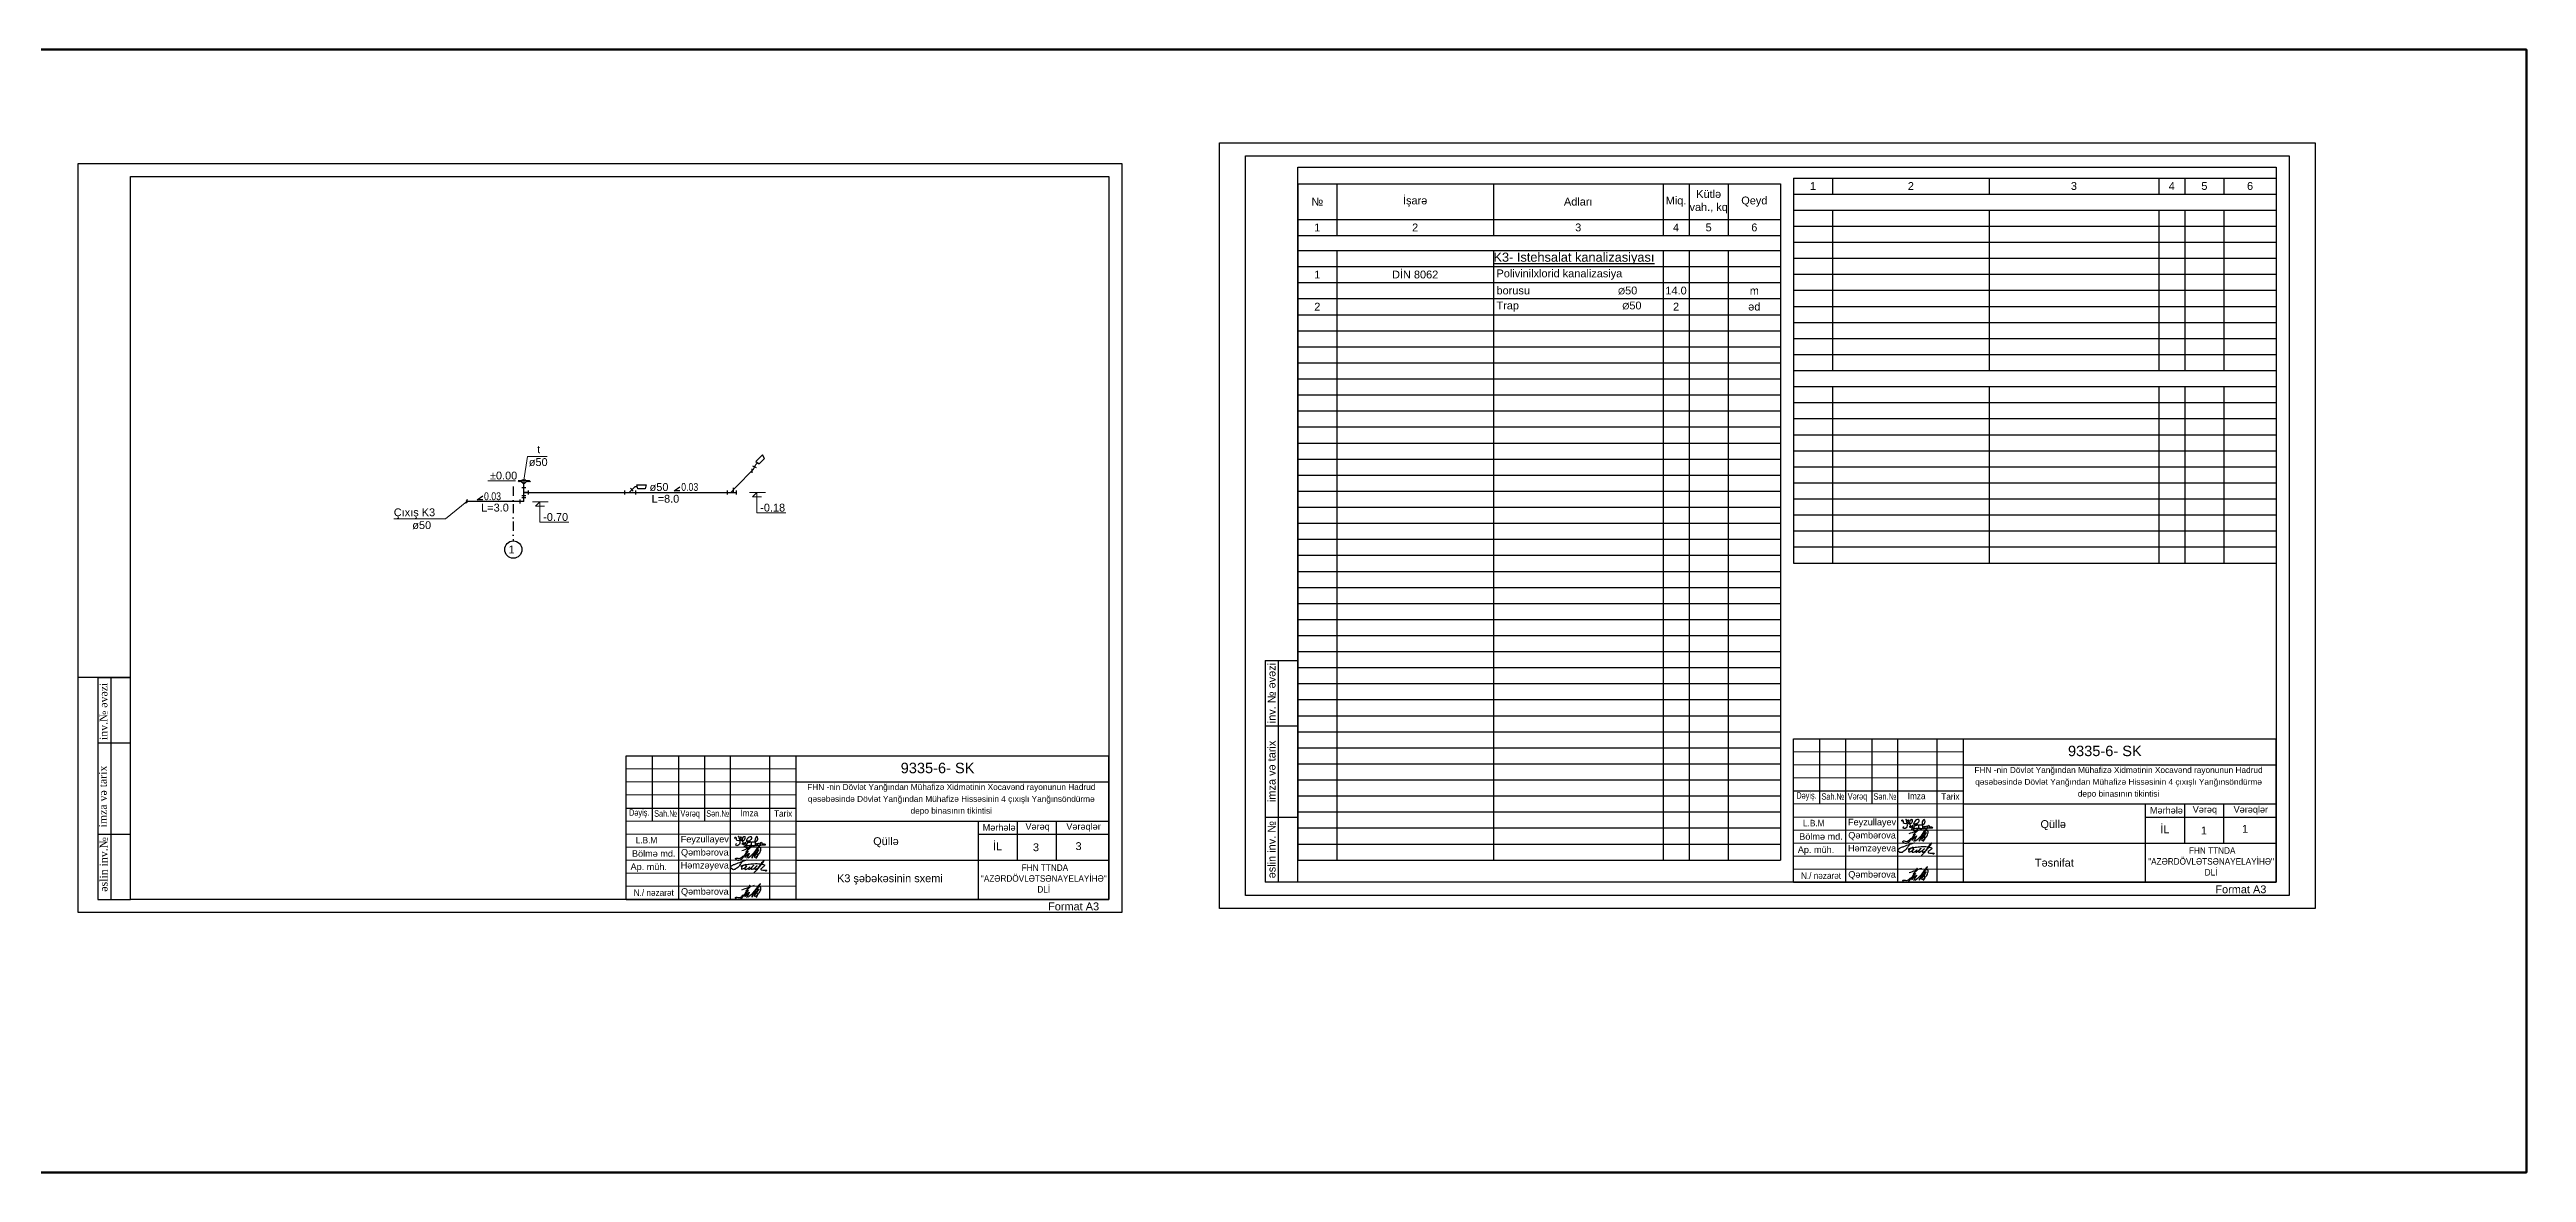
# Model space of a CAD drawing. Header units: millimetres. Extents: x 259548 to 443521, y 209995 to 253019.
# Drawn here: x 348583 to 443521, y 209995 to 253019 of the extents above; entities that cross this region are included whole.
import ezdxf

# ---------------------------------------------------------------- set-up
doc = ezdxf.new("R2010")
doc.units = ezdxf.units.MM
doc.linetypes.add('Dot & Dashed', pattern=[670.277762, 352.777767, -176.388884, 0, -141.111112])
doc.linetypes.add('JIS_02_1.0', pattern=[2, 1, -1])
for name, color, linetype, lineweight in [('-K1', 118, 'Continuous', 50), ('0_Ном._пера__21_Ном._пера__7', 7, 'Continuous', 60), ('Künc ştampının yazısı', 7, 'Continuous', 13), ('Xar. ölcülər.-1', 230, 'Continuous', 15), ('перегородка_Ном._пера__1_Ном._пера__7', 7, 'Continuous', 60)]:
    doc.layers.add(name, color=color, linetype=linetype, lineweight=lineweight)
doc.layers.add('Lines', color=7, linetype='Continuous')
doc.layers.add('Structural - Grid', color=7, linetype='Continuous')
doc.styles.add('ARIAL', font='arial.ttf')
doc.styles.add('Arial-300', font='arial.ttf', dxfattribs={"height": 300})
doc.styles.add('ARİAL', font='arial.ttf')
doc.styles.add('Times New  Roman', font='times.ttf')
doc.styles.add('Times New Roman', font='times.ttf', dxfattribs={"height": 300})

# ---------------------------------------------------------------- blocks, each defined once
blk = doc.blocks.new('G')
at = {"lineweight": 25}
for points, knots in [([(453782, -88621), (453759, -88657), (453710, -88733), (453629, -88828), (453554, -88884), (453501, -88915), (453450, -88929), (453392, -88900), (453358, -88861), (453340, -88823), (453360, -88786), (453417, -88742), (453496, -88713), (453632, -88661), (453782, -88611), (453918, -88559), (453976, -88543), (453985, -88539), (453987, -88546), (453989, -88550)], [0, 0, 0, 0, 126.765866, 271.327202, 371.782342, 407.07713, 453.592754, 525.407964, 583.797318, 612.817772, 641.28894, 699.178, 827.810314, 891.169307, 1136.860051, 1306.931263, 1315.189359, 1322.997647, 1332.496126, 1332.496126, 1332.496126, 1332.496126]), ([(453752, -88789), (453753, -88789), (453757, -88789), (453749, -88796), (453738, -88793), (453753, -88782), (453767, -88776), (453804, -88757), (453848, -88743), (453921, -88722), (453988, -88716), (454081, -88706), (454177, -88696), (454280, -88690), (454380, -88688), (454477, -88696), (454568, -88711), (454620, -88730), (454656, -88749), (454604, -88811), (454558, -88842), (454508, -88880), (454497, -88917), (454549, -88942), (454613, -88940), (454677, -88942), (454715, -88936), (454753, -88955), (454714, -88976), (454684, -88992)], [0, 0, 0, 0, 2.661393, 10.515219, 16.677875, 27.557499, 44.256862, 73.82684, 145.733926, 186.379751, 299.858969, 346.779744, 467.493844, 589.177048, 655.470932, 767.910306, 883.514986, 922.190999, 944.616657, 984.898713, 1100.4321, 1144.319903, 1169.44169, 1198.148738, 1290.228444, 1371.050117, 1386.419002, 1407.314738, 1472.951227, 1472.951227, 1472.951227, 1472.951227]), ([(453910, -88791), (453918, -88785), (453930, -88776), (453944, -88758), (453941, -88735), (453904, -88718), (453844, -88752), (453793, -88795), (453756, -88843), (453754, -88873), (453763, -88899), (453818, -88892), (453873, -88862), (453923, -88820), (453954, -88792), (453962, -88782), (453969, -88773), (453942, -88796), (453930, -88811), (453901, -88845), (453884, -88874), (453885, -88908), (453919, -88911), (453958, -88898), (454011, -88880), (454048, -88848), (454072, -88827), (454077, -88820), (454082, -88812), (454058, -88835), (454050, -88845), (454034, -88870), (454029, -88887), (454033, -88904), (454051, -88908), (454083, -88895), (454124, -88864), (454166, -88819), (454199, -88784), (454214, -88766), (454231, -88745), (454179, -88799), (454165, -88821), (454139, -88863), (454131, -88892), (454148, -88912), (454197, -88895), (454248, -88863), (454306, -88821), (454341, -88792), (454356, -88778), (454374, -88758), (454312, -88809), (454293, -88833), (454275, -88865), (454262, -88901), (454303, -88899), (454338, -88891), (454396, -88864), (454462, -88803), (454531, -88719), (454593, -88634), (454619, -88587), (454637, -88548), (454541, -88644), (454492, -88719), (454376, -88890), (454285, -88999), (454245, -89042), (454230, -89058)], [0, 0, 0, 0, 31.63024, 45.769148, 65.739505, 91.774623, 152.05451, 253.059302, 300.388165, 323.677794, 342.599059, 373.944553, 460.954848, 541.968987, 568.384515, 580.826923, 583.99912, 596.61049, 635.1592, 682.877746, 716.105006, 738.159525, 768.450634, 797.806855, 866.128739, 930.109092, 947.055178, 956.300604, 959.208183, 969.758221, 1007.894756, 1033.38329, 1048.396677, 1062.368933, 1080.066454, 1095.477942, 1165.487963, 1231.215203, 1282.626126, 1302.125013, 1312.083284, 1342.432107, 1416.398912, 1452.054733, 1482.597387, 1498.06821, 1520.375489, 1617.654123, 1692.157522, 1731.999051, 1752.61134, 1756.850857, 1805.039796, 1856.64684, 1895.816364, 1919.112557, 1941.127649, 1987.675926, 2041.031065, 2124.874429, 2257.62152, 2370.757305, 2426.846774, 2436.887741, 2478.281872, 2640.772246, 2900.153042, 3011.768119, 3077.253283, 3077.253283, 3077.253283, 3077.253283])]:
    blk.add_open_spline(points, degree=3, knots=knots, dxfattribs=at)
blk = doc.blocks.new('F. G.')
for points, knots in [([(678117, 149875), (678101, 149881), (678068, 149894), (678110, 149968), (678168, 149890), (678111, 149758), (678415, 149738), (678425, 149962), (678305, 149885), (678405, 149720), (678572, 149778), (678603, 149871), (678622, 149968), (678384, 149933), (678466, 149735), (678536, 149566)], [0, 0, 0, 0, 42.2233885, 90.0516559, 154.5494511, 226.6151996, 476.6441614, 571.2847202, 627.0139316, 778.6722392, 938.4541986, 1025.5707938, 1091.5587054, 1160.2158399, 1544.16015, 1544.16015, 1544.16015, 1544.16015]), ([(678270, 149972), (678336, 149780), (678414, 149552), (678142, 149501), (678145, 149587), (678167, 149609), (678173, 149615)], [0, 0, 0, 0, 446.3349721, 532.702513, 603.2786739, 627.1969017, 627.1969017, 627.1969017, 627.1969017]), ([(678270, 149972), (678269, 149975), (678267, 149986), (678290, 149979), (678294, 149969), (678296, 149964)], [0, 0, 0, 0, 8.8210175, 27.3454057, 42.2430949, 42.2430949, 42.2430949, 42.2430949]), ([(678664, 149761), (678746, 149756), (678876, 149747), (678975, 149989), (678703, 149943), (678605, 149631), (678938, 149818), (678911, 149456), (678769, 149412), (678615, 149384), (678680, 149525), (678701, 149705), (678882, 149703), (679021, 149702)], [0, 0, 0, 0, 227.1883847, 358.0714729, 539.6655866, 751.927894, 924.503113, 1199.4038575, 1282.3989098, 1403.2709562, 1513.8247779, 1614.5978019, 1944.9045857, 1944.9045857, 1944.9045857, 1944.9045857]), ([(679021, 149702), (679048, 149704), (679140, 149711), (679266, 149820), (679179, 149989), (679034, 149833), (679110, 149701), (679096, 149506), (679219, 149719), (679163, 149474), (679324, 149754), (679319, 149457), (679400, 149778), (679430, 149558), (679529, 149636), (679613, 149557), (679572, 149540), (679556, 149533)], [0, 0, 0, 0, 82.9344085, 278.4582124, 386.3367195, 441.1300985, 797.922894, 815.295031, 939.3580287, 1010.4258993, 1153.3183232, 1248.7775417, 1391.6190551, 1482.7723053, 1582.3607377, 1652.0106653, 1693.9238685, 1693.9238685, 1693.9238685, 1693.9238685]), ([(679563, 149533), (679492, 149537), (679369, 149543), (679180, 149491), (679004, 149517), (678808, 149521), (678658, 149508), (678563, 149493), (678539, 149489)], [0, 0, 0, 0, 211.5335386, 367.0156264, 577.7950625, 738.7821028, 953.6569812, 1027.7377474, 1027.7377474, 1027.7377474, 1027.7377474]), ([(678557, 149636), (678555, 149623), (678549, 149595), (678590, 149573), (678644, 149600), (678594, 149740), (678613, 149627), (678634, 149589), (678649, 149601), (678648, 149609), (678647, 149612)], [0, 0, 0, 0, 37.9100961, 78.7381542, 107.3492597, 199.2549063, 281.2501217, 295.3444146, 310.5648947, 319.3109359, 319.3109359, 319.3109359, 319.3109359])]:
    blk.add_open_spline(points, degree=3, knots=knots)
for points in [[(678557, 149636), (678518, 149625), (678479, 149613), (678440, 149602)], [(678440, 149602), (678472, 149590), (678504, 149578), (678535, 149566)]]:
    blk.add_open_spline(points, degree=3)
blk = doc.blocks.new('QT')
for points, knots in [([(-585737, 108509), (-585715, 108533), (-585678, 108574), (-585613, 108617), (-585563, 108657), (-585582, 108732), (-585630, 108659), (-585675, 108585), (-585747, 108445), (-585823, 108321), (-585900, 108220), (-585995, 108161), (-586085, 108179), (-586136, 108215), (-586136, 108292), (-585964, 108206), (-585868, 108348), (-585735, 108386), (-585571, 108666), (-585926, 108093), (-585520, 108593), (-585655, 108359), (-585723, 108241)], [0, 0, 0, 0, 95.105414, 165.226399, 237.940081, 275.386653, 317.829734, 413.155248, 594.756942, 755.78629, 857.135005, 977.628911, 1063.634804, 1123.390002, 1143.497316, 1270.295177, 1449.220916, 1585.489424, 1732.301661, 2011.136996, 2249.585855, 2488.440566, 2488.440566, 2488.440566, 2488.440566]), ([(-585659, 108268), (-585580, 108329), (-585415, 108456), (-585042, 108959), (-585416, 108550), (-585541, 108187), (-585407, 108452), (-585153, 108667), (-585344, 108455), (-585445, 108276), (-585314, 108319), (-585252, 108416), (-585166, 108511), (-585157, 108669), (-585278, 108662), (-585330, 108554), (-585324, 108430), (-585290, 108306), (-585347, 108261), (-585364, 108247)], [0, 0, 0, 0, 338.07146, 701.928548, 1160.253845, 1316.39979, 1493.912841, 1738.545853, 1967.361308, 2076.382892, 2141.637406, 2265.742403, 2439.595438, 2546.512588, 2605.883314, 2735.471139, 2851.575865, 2995.445732, 3058.832965, 3058.832965, 3058.832965, 3058.832965])]:
    blk.add_open_spline(points, degree=3, knots=knots)
blk.add_open_spline([(-585890, 108550), (-585731, 108608), (-585573, 108667), (-585414, 108725)], degree=3)
blk = doc.blocks.new('9183-5')
at = {"lineweight": 25}
for p, q in [((-726777, 21337), (-726777, 26837)), ((-726777, 26837), (-708277, 26837)), ((-725777, 26838), (-725777, 24337)), ((-724777, 26839), (-724777, 21339)), ((-723777, 26839), (-723777, 24337)), ((-722777, 21338), (-722777, 26838)), ((-721277, 26838), (-721277, 21338)), ((-720277, 26838), (-720277, 21338)), ((-726777, 24837), (-720277, 24837)), ((-713277, 21337), (-713277, 24337)), ((-726777, 21337), (-708277, 21337))]:
    blk.add_line(p, q, dxfattribs=at)
at = {"color": 0, "lineweight": 25}
for p, q in [((-708277, 21337), (-708277, 26837)), ((-720277, 25837), (-708277, 25837)), ((-720277, 24337), (-708277, 24337)), ((-713277, 23837), (-708277, 23837)), ((-711777, 22837), (-711777, 24337)), ((-710277, 22837), (-710277, 24337)), ((-720277, 22837), (-708277, 22837))]:
    blk.add_line(p, q, dxfattribs=at)
at = {"lineweight": 15}
for p, q in [((-726777, 26337), (-720277, 26337)), ((-726777, 25837), (-720277, 25837)), ((-726777, 25337), (-720277, 25337)), ((-726777, 24337), (-720277, 24337)), ((-726777, 23837), (-720277, 23837)), ((-726777, 23337), (-720277, 23337)), ((-726777, 22837), (-720277, 22837)), ((-726777, 22337), (-720277, 22337)), ((-726777, 21837), (-720277, 21837))]:
    blk.add_line(p, q, dxfattribs=at)
at = {"color": 2, "xscale": 0.78, "yscale": 0.78, "zscale": 0.78}
blk.add_blockref('F. G.', (-1251525, -93229), dxfattribs=at)
at = {"color": 2, "lineweight": 30}
blk.add_blockref('G', (-1176117, 111395), dxfattribs=at)
at = {"color": 3}
for p in [(-136448, -85345), (-136448, -86844)]:
    blk.add_blockref('QT', p, dxfattribs=at)
at = {"insert": (-716819, 23525), "char_height": 300, "width": 5135.22, "attachment_point": 5, "style": 'ARIAL'}
blk.add_mtext('{\\fArial|b0|i0|c238|p34;Qüllə}', dxfattribs=at)
at = {"layer": '0_Ном._пера__21_Ном._пера__7', "linetype": 'Continuous', "lineweight": 25, "insert": (-714316, 25152), "char_height": 227.25, "width": 11211.1, "attachment_point": 5, "line_spacing_factor": 1.19865, "style": 'ARİAL'}
blk.add_mtext('FHN -nin Dövlət Yanğından Mühafizə Xidmətinin Xocav{\\fArial|b0|i0|c238|p34;ənd} {\\fArial|b0|i0|c238|p34;rayonunun Hadrud qəsəbəsində }Dövlət Yanğından Mühafizə Hissəsinin 4 {\\fArial|b0|i0|c238|p34;çıxışlı} {\\fArial|b0|i0|c238|p34;Y}anğınsöndürmə depo{\\fArial|b0|i0|c238|p34; binasının tikintisi}', dxfattribs=at)
at = {"layer": 'Künc ştampının yazısı', "color": 7, "char_height": 250, "attachment_point": 5, "style": 'Times New  Roman'}
for s, width, insert in [('{\\fArial|b0|i0|c238|p34;\\W0.8;Dəyiş.}', 1800, (-726276, 24624)), ('{\\fArial|b0|i0|c238|p34;\\W0.8;Sah.\\fArial|b0|i0|c204|p34;№}', 1800, (-725266, 24624)), ('{\\fArial|b0|i0|c238|p34;\\W0.8;Vərəq}', 1800, (-724323, 24595)), ('{\\fArial|b0|i0|c238|p34;\\W0.8;Sən.\\fArial|b0|i0|c204|p34;№}', 1800, (-723269, 24624)), ('\\pxt0.44093;{\\fArial|b0|i0|c0|p34;\\W0.9;İmza}', 250, (-722057, 24643)), ('{\\fArial|b0|i0|c0|p34;\\W0.9;Tarix }', 1800, (-720761, 24624))]:
    blk.add_mtext_dynamic_manual_height_columns(s, width=width, gutter_width=1, heights=[0], dxfattribs=dict(at, insert=insert))
at = {"layer": 'Künc ştampının yazısı', "color": 7, "attachment_point": 5, "style": 'Times New  Roman'}
for s, insert, char_height in [('{\\fArial|b0|i0|c238|p34;\\W0.9;  \\H0.87845x; \\H0.83333x;\\W1;Feyzullayev\\fArial|b0|i0|c204|p34; \\H1.3661x;\\W0.9; \\fArial|b0|i0|c238|p34;       }', (-723935, 23606), 341.512), ('{\\fArial|b0|i0|c238|p34;\\W0.9;       \\fArial|b0|i0|c0|p34;\\H0.78914x;\\W1;B\\fArial|b0|i0|c238|p34;ölmə md.  \\W0.9;  \\H1.2672x; }', (-726108, 23091), 316.801), ('{\\fArial|b0|i0|c238|p34;\\W0.9;  \\H0.73204x; L.B.M\\H1.366x; \\fArial|b0|i0|c204|p34;  \\fArial|b0|i0|c238|p34;       }', (-726161, 23606), 341.512), ('{\\fArial|b0|i0|c238|p34;\\W0.9;  \\H0.87845x; \\H0.83333x;\\W1;Qəmbərova\\H1.3661x;\\W0.9;       }', (-723935, 23106), 341.51), ('{\\fArial|b0|i0|c238|p34;\\W0.9;    \\H0.78914x; \\W1;Ap. müh.}', (-726176, 22550), 316.8), ('{\\fArial|b0|i0|c238|p34;\\W0.9;  \\H0.87845x; \\H0.83333x;\\W1;Həmzəyeva\\H1.3661x;\\W0.9;       }', (-723935, 22606), 341.51), ('{\\fArial|b0|i0|c238|p34;\\W0.9;       \\H0.78914x;N./ nəzarət   \\H1.2672x; }', (-726108, 21591), 316.8), ('{\\fArial|b0|i0|c238|p34;\\W0.9;  \\H0.87845x; \\H0.83333x;\\W1;Qəmbərova\\H1.3661x;\\W0.9;       }', (-723935, 21606), 341.51)]:
    blk.add_mtext(s, dxfattribs=dict(at, insert=insert, char_height=char_height))
at = {"layer": 'Künc ştampının yazısı', "color": 7, "lineweight": 25, "attachment_point": 5}
for s, insert, char_height, style in [('{\\fArial|b0|i0|c238|p34;Mərhələ}', (-712482, 24092), 250, 'Times New  Roman'), ('{\\fArial|b0|i0|c238|p34;Vərəq}', (-711007, 24092), 250, 'Times New  Roman'), ('{\\fArial|b0|i0|c238|p34;İL}', (-712540, 23369), 300, 'Times New  Roman'), ('{\\fArial|b0|i0|c238|p34;3}', (-709436, 23374), 300, 'Times New Roman'), ('{\\fArial|b0|i0|c238|p34;\\W0.9;\\C256; FHN TTNDA\\P"AZ\\fArial|b0|i0|c0|p34;Ə\\fArial|b0|i0|c238|p34;RDÖVL\\fArial|b0|i0|c0|p34;Ə\\fArial|b0|i0|c238|p34;TS\\fArial|b0|i0|c0|p34;Ə\\fArial|b0|i0|c238|p34;NAYE\\fArial|b0|i0|c204|p34;L\\fArial|b0|i0|c238|p34;AYİH\\fArial|b0|i0|c0|p34;Ə\\fArial|b0|i0|c238|p34;" \\fArial|b0|i0|c204|p34;\\P\\fArial|b0|i0|c238|p34;DLİ}', (-710770, 22137), 250, 'Times New  Roman'), ('{\\fArial|b0|i0|c0|p34;Format A3}', (-709628, 21066), 300, 'Times New Roman')]:
    blk.add_mtext(s, dxfattribs=dict(at, insert=insert, char_height=char_height, style=style))
at = {"layer": 'Künc ştampının yazısı', "color": 7, "lineweight": 25, "insert": (-709246, 24092), "char_height": 250, "width": 3544.72, "attachment_point": 5, "style": 'Times New  Roman'}
blk.add_mtext('{\\fArial|b0|i0|c238|p34;Vərəqlər}', dxfattribs=at)
at = {"layer": 'перегородка_Ном._пера__1_Ном._пера__7', "color": 7, "linetype": 'Continuous', "insert": (-716255, 26570), "char_height": 400, "attachment_point": 1, "style": 'ARİAL'}
blk.add_mtext('9335-{\\fArial|b0|i0|c238|p34;6}- {\\fArial|b0|i0|c238|p34;SK}', dxfattribs=at)
blk = doc.blocks.new('*T82')
at = {"color": 0, "linetype": 'ByBlock', "lineweight": -2, "transparency": 16777216}
for p, q in [((0, 0), (18500, 0)), ((0, 0), (0, -25907)), ((1500, 0), (1500, -1975)), ((7500, 0), (7500, -1975)), ((14000, 0), (14000, -1975)), ((15000, 0), (15000, -1975)), ((16500, 0), (16500, -1975)), ((18500, 0), (18500, -25907)), ((0, -1360), (18500, -1360)), ((0, -1975), (18500, -1975)), ((0, -2551), (18500, -2551)), ((1500, -2551), (1500, -25907)), ((7500, -2551), (7500, -25907)), ((14000, -2551), (14000, -25907)), ((15000, -2551), (15000, -25907)), ((16500, -2551), (16500, -25907)), ((0, -3166), (18500, -3166)), ((0, -3781), (18500, -3781)), ((0, -4395), (18500, -4395)), ((0, -5010), (18500, -5010)), ((0, -5624), (18500, -5624)), ((0, -6239), (18500, -6239)), ((0, -6854), (18500, -6854)), ((0, -7468), (18500, -7468)), ((0, -8083), (18500, -8083)), ((0, -8698), (18500, -8698)), ((0, -9312), (18500, -9312)), ((0, -9927), (18500, -9927)), ((0, -10542), (18500, -10542)), ((0, -11156), (18500, -11156)), ((0, -11771), (18500, -11771)), ((0, -12385), (18500, -12385)), ((0, -13000), (18500, -13000)), ((0, -13615), (18500, -13615)), ((0, -14229), (18500, -14229)), ((0, -14844), (18500, -14844)), ((0, -15459), (18500, -15459)), ((0, -16073), (18500, -16073)), ((0, -16688), (18500, -16688)), ((0, -17303), (18500, -17303)), ((0, -17917), (18500, -17917)), ((0, -18532), (18500, -18532)), ((0, -19146), (18500, -19146)), ((0, -19761), (18500, -19761)), ((0, -20376), (18500, -20376)), ((0, -20990), (18500, -20990)), ((0, -21605), (18500, -21605)), ((0, -22220), (18500, -22220)), ((0, -22834), (18500, -22834)), ((0, -23449), (18500, -23449)), ((0, -24064), (18500, -24064)), ((0, -24678), (18500, -24678)), ((0, -25293), (18500, -25293)), ((0, -25907), (18500, -25907))]:
    blk.add_line(p, q, dxfattribs=at)
at = {"color": 0, "transparency": 16777216, "char_height": 300}
for s, insert, width, attachment_point, style in [('№', (750, -680), 1497, 5, 'ARIAL'), ('{\\fArial|b0|i0|c238|p34;İşarə}', (4500, -680), 5997.06, 5, 'ARIAL'), ('{\\fArial|b0|i0|c238|p34;Adları}', (10750, -680), 6496.94, 5, 'ARIAL'), ('{\\fArial|b0|i0|c238|p34;Miq.}', (14500, -680), 997, 5, 'ARIAL'), ('{\\fArial|b0|i0|c238|p34;Kütlə vah., kq}', (15750, -680), 1497, 5, 'ARIAL'), ('{\\fArial|b0|i0|c238|p34;Qeyd}', (17500, -680), 1997, 5, 'ARIAL'), ('1', (750, -1668), 1497, 5, 'ARIAL'), ('2', (4500, -1668), 5997.06, 5, 'ARIAL'), ('{\\fArial|b0|i0|c238|p34;3', (10750, -1668), 6496.94, 5, 'ARIAL'), ('{\\fArial|b0|i0|c238|p34;4', (14500, -1668), 997, 5, 'ARIAL'), ('{\\fArial|b0|i0|c238|p34;5', (15750, -1668), 1497, 5, 'ARIAL'), ('{\\fArial|b0|i0|c238|p34;6', (17500, -1668), 1997, 5, 'ARIAL'), ('{\\fArial|b0|i0|c238|p34;\\H1.1667x;\\LK3- İstehsalat kanalizasiyası}', (7502, -2859), 6496.94, 4, 'ARİAL'), ('1', (750, -3473), 1497, 5, 'ARİAL'), ('D{\\fArial|b0|i0|c238|p34;İN 8062}', (4500, -3473), 5997.06, 5, 'ARİAL'), ('{\\fArial|b0|i0|c238|p34; Polivinilxlorid kanalizasiya}', (7502, -3473), 6496.94, 4, 'ARİAL'), ('2', (750, -4703), 1497, 5, 'ARİAL'), ('{\\fArial|b0|i0|c238|p34; \\C256;Trap                                  \\H0.8333x;%%C\\H1.2x;50}', (7502, -4703), 6496.94, 4, 'ARİAL'), ('{\\fArial|b0|i0|c238|p34; borusu                             \\H0.83333x;%%C\\H1.2x;50}', (7502, -4088), 6496.94, 4, 'ARİAL'), ('{\\fArial|b0|i0|c238|p34;14.0}', (14500, -4088), 997, 5, 'ARİAL'), ('{\\fArial|b0|i0|c238|p34;2}', (14500, -4703), 997, 5, 'ARİAL'), ('ə{\\fArial|b0|i0|c238|p34;d}', (17500, -4703), 1997, 5, 'ARİAL'), ('m', (17500, -4088), 1997, 5, 'ARİAL')]:
    blk.add_mtext(s, dxfattribs=dict(at, insert=insert, width=width, attachment_point=attachment_point, style=style))
blk = doc.blocks.new('*T83')
at = {"color": 0, "linetype": 'ByBlock', "lineweight": -2, "transparency": 16777216}
for p, q in [((0, 0), (18500, 0)), ((0, 0), (0, -14751)), ((1500, 0), (1500, -615)), ((7500, 0), (7500, -615)), ((14000, 0), (14000, -615)), ((15000, 0), (15000, -615)), ((16500, 0), (16500, -615)), ((18500, 0), (18500, -14751)), ((0, -615), (18500, -615)), ((0, -1229), (18500, -1229)), ((0, -1844), (18500, -1844)), ((1500, -1229), (1500, -7376)), ((7500, -1229), (7500, -7376)), ((14000, -1229), (14000, -7376)), ((15000, -1229), (15000, -7376)), ((16500, -1229), (16500, -7376)), ((0, -2459), (18500, -2459)), ((0, -3073), (18500, -3073)), ((0, -3688), (18500, -3688)), ((0, -4302), (18500, -4302)), ((0, -4917), (18500, -4917)), ((0, -5532), (18500, -5532)), ((0, -6146), (18500, -6146)), ((0, -6761), (18500, -6761)), ((0, -7376), (18500, -7376)), ((0, -7990), (18500, -7990)), ((1500, -7990), (1500, -14751)), ((7500, -7990), (7500, -14751)), ((14000, -7990), (14000, -14751)), ((15000, -7990), (15000, -14751)), ((16500, -7990), (16500, -14751)), ((0, -8605), (18500, -8605)), ((0, -9220), (18500, -9220)), ((0, -9834), (18500, -9834)), ((0, -10449), (18500, -10449)), ((0, -11063), (18500, -11063)), ((0, -11678), (18500, -11678)), ((0, -12293), (18500, -12293)), ((0, -12907), (18500, -12907)), ((0, -13522), (18500, -13522)), ((0, -14137), (18500, -14137)), ((0, -14751), (18500, -14751))]:
    blk.add_line(p, q, dxfattribs=at)
at = {"color": 0, "transparency": 16777216, "char_height": 300, "attachment_point": 5, "style": 'ARIAL'}
for s, insert, width in [('1', (750, -307), 1497), ('2', (4500, -307), 5997), ('{\\fArial|b0|i0|c238|p34;3', (10750, -307), 6497), ('{\\fArial|b0|i0|c238|p34;4', (14500, -307), 997), ('{\\fArial|b0|i0|c238|p34;5', (15750, -307), 1497), ('{\\fArial|b0|i0|c238|p34;6', (17500, -307), 1997)]:
    blk.add_mtext(s, dxfattribs=dict(at, insert=insert, width=width))

msp = doc.modelspace()

# ---------------------------------------------------------------- linework, layer by layer
at = {"layer": '-K1', "color": 0, "lineweight": 9}
for p, q in [((366896.768, 237429.552), (366763.44, 236525.967)), ((367660.429, 237429.552), (366896.768, 237429.552)), ((363762.739, 235036.544), (364571.515, 235700.967)), ((363762.739, 235036.544), (361776.295, 235036.544))]:
    msp.add_line(p, q, dxfattribs=at)
at = {"lineweight": 15}
msp.add_line((365382.675, 236490.967), (366445.717, 236490.967), dxfattribs=at)
at = {"color": 0, "lineweight": 35, "ltscale": 100}
for p, q in [((366673.44, 236490.967), (366547.002, 236490.967)), ((366688.44, 236525.967), (366838.44, 236525.967)), ((366853.44, 236490.967), (366979.877, 236490.967)), ((370958.328, 236104.331), (370852.042, 236210.176))]:
    msp.add_line(p, q, dxfattribs=at)
at = {"color": 0, "lineweight": -3}
for p, q in [((366547.764, 236490.967), (366585.644, 236453.087)), ((366582.845, 236490.967), (366620.725, 236453.087)), ((366617.927, 236490.967), (366655.807, 236453.087)), ((366874.633, 236490.967), (366912.513, 236453.087)), ((366909.714, 236490.967), (366947.594, 236453.087)), ((366944.796, 236490.967), (366982.676, 236453.087)), ((366979.877, 236490.967), (367017.758, 236453.087))]:
    msp.add_line(p, q, dxfattribs=at)
at = {"color": 0, "lineweight": 30}
for p, q in [((366763.44, 236525.967), (366763.44, 236432.408)), ((366763.44, 235700.967), (366763.44, 236400.967)), ((374891.389, 236256.161), (375570.821, 236935.594)), ((375511.928, 236801.808), (375511.928, 236951.808)), ((366763.44, 235700.967), (364571.515, 235700.967)), ((366622.265, 235625.967), (366622.265, 235775.967)), ((366688.44, 236235.629), (366838.44, 236235.629)), ((366688.44, 235935.629), (366838.44, 235935.629)), ((366688.44, 235858.327), (366838.44, 235858.327)), ((366763.44, 236050.967), (374914.344, 236050.967)), ((366936.786, 236050.967), (366763.44, 236050.967)), ((366936.786, 235975.967), (366936.786, 236125.967)), ((370631.627, 235975.967), (370631.627, 236125.967)), ((371052.739, 235975.967), (371052.739, 236125.967)), ((374566.525, 235975.967), (374566.525, 236125.967)), ((374891.389, 236256.161), (374700.085, 236050.967)), ((374795.737, 236078.564), (374795.737, 236228.564)), ((374914.344, 235975.967), (374914.344, 236125.967))]:
    msp.add_line(p, q, dxfattribs=at)
at = {"lineweight": 30, "ltscale": 100}
for p, q in [((375679.101, 236998.048), (375541.183, 237057.029)), ((375570.821, 236935.594), (375649.462, 237119.484)), ((375649.462, 237119.484), (375720.173, 237190.195))]:
    msp.add_line(p, q, dxfattribs=at)
for p, q in [((364969.856, 235761.551), (365190.139, 235915.333)), ((365195.835, 235761.551), (364969.856, 235761.551)), ((372521.182, 236116.888), (372741.465, 236270.669)), ((372747.161, 236116.888), (372521.182, 236116.888)), ((351684.208, 228958.753), (349684.208, 228958.753)), ((350434.208, 228958.753), (350434.208, 220458.753)), ((350434.208, 228958.753), (351684.208, 228958.753)), ((350434.208, 228958.753), (351684.208, 228958.753)), ((350434.208, 228958.753), (351684.208, 228958.753)), ((350934.208, 228958.753), (350934.208, 220458.753)), ((395175.825, 229612.529), (395175.825, 221112.529)), ((395175.825, 229612.529), (396425.825, 229612.529)), ((395675.825, 229612.529), (395675.825, 221112.529)), ((395175.825, 227112.529), (396425.825, 227112.529)), ((350434.207, 226458.753), (351684.207, 226458.753)), ((395175.825, 223612.529), (396425.825, 223612.529)), ((350434.208, 222958.753), (351684.208, 222958.753)), ((350435.458, 220458.753), (351685.458, 220458.753)), ((396425.825, 221112.529), (395175.825, 221112.529))]:
    msp.add_line(p, q)
at = {"lineweight": 9}
for p, q in [((367093.358, 235692.197), (367701.295, 235692.197)), ((375412.132, 236050.967), (376020.069, 236050.967))]:
    msp.add_line(p, q, dxfattribs=at)
at = {"color": 0, "lineweight": 30, "ltscale": 100}
for p, q in [((370799.34, 236050.967), (371011.03, 236263.54)), ((371111.03, 236263.332), (371010.977, 236263.332))]:
    msp.add_line(p, q, dxfattribs=at)
at = {"color": 3, "lineweight": 50}
msp.add_lwpolyline([(259548.025, 253019.064), (443520.993, 253019.064), (443520.993, 209995.049), (259548.025, 209995.049)], close=True, dxfattribs=at)
for points in [[(394425.824, 248948.119), (434425.824, 248948.119), (434425.824, 220612.529), (394425.824, 220612.529)], [(349685.458, 248658.753), (389685.458, 248658.753), (389685.458, 219958.753), (349685.458, 219958.753)], [(351685.458, 248158.753), (389185.458, 248158.753), (389185.458, 220458.753), (351685.458, 220458.753)], [(396425.825, 248512.529), (433925.824, 248512.529), (433925.824, 221112.529), (396425.825, 221112.529)]]:
    msp.add_lwpolyline(points, close=True)
at = {"lineweight": 30, "ltscale": 100}
msp.add_lwpolyline([(375786.587, 237150.543), (375986.069, 237350.025), (375908.679, 237484.766), (375653.759, 237229.846)], close=True, dxfattribs=at)
at = {"lineweight": 9}
for points in [[(367551.883, 235521.143), (367205.735, 235521.143), (367376.788, 235692.197), (367376.788, 234907.697), (368483.346, 234907.697)], [(375870.657, 235879.914), (375524.509, 235879.914), (375695.562, 236050.967), (375695.562, 235266.468), (376802.121, 235266.468)]]:
    msp.add_lwpolyline(points, dxfattribs=at)
at = {"color": 0, "lineweight": 30, "ltscale": 100}
msp.add_lwpolyline([(371413.26, 236187.703), (371131.15, 236188.29), (371090.909, 236338.374), (371451.419, 236337.624)], close=True, dxfattribs=at)
at = {"color": 0}
msp.add_circle((366358.431, 233861.408), 330.363, dxfattribs=at)
at = {"color": 0, "lineweight": 35, "ltscale": 100}
msp.add_arc((366763.44, 236490.967), 90, 180, 0, dxfattribs=at)
at = {"color": 0, "lineweight": 30}
msp.add_open_spline([(364608.667, 235765.368), (364583.475, 235760.899), (364523.39, 235750.241), (364616.359, 235659.633), (364554.191, 235641.541), (364525.888, 235633.304)], degree=3, knots=[0, 0, 0, 0, 58.416838592, 139.325669645, 206.946449846, 206.946449846, 206.946449846, 206.946449846], dxfattribs=at)
at = {"layer": 'Defpoints'}
msp.add_lwpolyline([(393425.824, 249448.119), (435425.824, 249448.119), (435425.824, 220112.529), (393425.824, 220112.529)], close=True, dxfattribs=at)
at = {"layer": 'Lines', "linetype": 'ByBlock'}
msp.add_line((350475.318, 228958.753), (351684.208, 228958.753), dxfattribs=at)
msp.add_line((350475.318, 228958.753), (351684.208, 228958.753), dxfattribs=at)
at = {"layer": 'Structural - Grid', "color": 0, "linetype": 'Dot & Dashed'}
msp.add_line((366358.431, 236276.263), (366358.431, 234191.771), dxfattribs=at)

# ---------------------------------------------------------------- block references
for name, p in [('*T82', (396425.825, 247870.841)), ('*T83', (415425.824, 248096.691))]:
    msp.add_blockref(name, p)
at = {"color": 7}
for p in [(1097461.99, 199121.826), (1142202.357, 199775.602)]:
    msp.add_blockref('9183-5', p, dxfattribs=at)

# ---------------------------------------------------------------- texts
at = {"layer": '-K1', "color": 0, "lineweight": 9, "char_height": 300, "width": 19237.74148, "style": 'ARİAL'}
for s, insert, attachment_point in [('ø{\\fArial|b0|i0|c238|p34;50}', (366952.979, 237364.261), 1), ('ø{\\fArial|b0|i0|c238|p34;50}', (372305.353, 236407.349), 3), ('ø5{\\fArial|b0|i0|c238|p34;0}', (362487.107, 234946.443), 1)]:
    msp.add_mtext(s, dxfattribs=dict(at, insert=insert, attachment_point=attachment_point))
at = {"layer": '-K1', "color": 0, "lineweight": 9, "char_height": 300, "attachment_point": 1, "style": 'ARİAL'}
for s, width, insert in [('{\\fArial|b0|i0|c238|p34;t}', 300, (367274.904, 237853.592)), ('{\\fArial|b0|i0|c238|p34;Çıxış K3}', 3530.06589, (361778.838, 235438.759))]:
    msp.add_mtext_dynamic_manual_height_columns(s, width=width, gutter_width=2000, heights=[0], dxfattribs=dict(at, insert=insert))
at = {"char_height": 300}
for s, insert, width, attachment_point, style in [('%%P0.00', (365463.983, 236845.756), 1175.21535, 1, 'Arial-300'), ('{\\fArial|b0|i0|c238|p34;3} ', (386392.214, 222452.771), 9762.47155, 5, 'ARİAL'), ('{\\fArial|b0|i0|c238|p34;Təsnifat}', (425425.825, 221862.722), 7000, 5, 'ARIAL')]:
    msp.add_mtext(s, dxfattribs=dict(at, insert=insert, width=width, attachment_point=attachment_point, style=style))
at = {"color": 0, "char_height": 300}
for s, insert, width, attachment_point, style in [('{\\fArial|b0|i0|c186|p34;\\W0.8;0\\fArial|b0|i0|c238|p34;.\\fArial|b0|i0|c186|p34;0\\fArial|b0|i0|c238|p34;3\\fArial|b0|i0|c186|p34; }', (373447.33, 236409.748), 660.95599, 3, 'ARIAL'), ('{\\fArial|b0|i0|c186|p34;\\W0.8;0\\fArial|b0|i0|c238|p34;.\\fArial|b0|i0|c186|p34;0\\fArial|b0|i0|c238|p34;3\\fArial|b0|i0|c186|p34; }', (365236.262, 236054.412), 660.95599, 1, 'ARIAL'), ('{\\fArial|b0|i0|c238|p34;1}', (366408.626, 234014.307), 414.42665, 3, 'ARİAL')]:
    msp.add_mtext(s, dxfattribs=dict(at, insert=insert, width=width, attachment_point=attachment_point, style=style))
at = {"color": 0, "linetype": 'JIS_02_1.0', "char_height": 300, "width": 2282.90041, "style": 'ARİAL'}
for s, insert, attachment_point in [('  {\\fArial|b0|i0|c238|p34;L=}3.0', (364893.708, 235618.68), 1), ('  {\\fArial|b0|i0|c238|p34;L=8.0}', (372719.737, 235957.419), 3)]:
    msp.add_mtext(s, dxfattribs=dict(at, insert=insert, attachment_point=attachment_point))
at = {"linetype": 'JIS_02_1.0', "lineweight": 9, "char_height": 300, "width": 963.63634, "attachment_point": 1, "style": 'ARIAL'}
for s, insert in [('-{\\fArial|b0|i0|c238|p34;0.18}', (375823.01, 235618.049)), ('-{\\fArial|b0|i0|c238|p34;0.70}', (367504.235, 235259.278))]:
    msp.add_mtext(s, dxfattribs=dict(at, insert=insert))
at = {"char_height": 300, "rotation": 90}
for s, insert, width, attachment_point, style in [('inv. № {\\fArial|b0|i0|c238|p34;əvəzi}', (395425.825, 228362.529), 2500, 5, 'ARIAL'), ('{\\fTimes New Roman|b0|i0|c0|p18; \\fTimes New Roman|b0|i0|c238|p18; inv.\\fTimes New Roman|b0|i0|c204|p18;№\\fTimes New Roman|b0|i0|c238|p18; əvəzi}', (350502.761, 226337.205), 3936.0034, 1, 'Times New Roman'), ('{\\fArial|b0|i0|c238|p34;imza və tarix}', (395425.825, 225362.529), 3500, 5, 'ARIAL'), ('{\\fTimes New Roman|b0|i0|c0|p18; \\fTimes New Roman|b0|i0|c238|p18;imza və tarix}', (350478.79, 223103.706), 3936.0034, 1, 'Times New Roman'), ('{\\fArial|b0|i0|c238|p34;əslin inv}. №', (395425.825, 222362.529), 2500, 5, 'ARIAL'), ('{\\fTimes New Roman|b0|i0|c0|p18; \\fTimes New Roman|b0|i0|c238|p18;əslin inv.\\fTimes New Roman|b0|i0|c204|p18;№}', (350507.357, 220638.907), 3936.0034, 1, 'Times New Roman')]:
    msp.add_mtext(s, dxfattribs=dict(at, insert=insert, width=width, attachment_point=attachment_point, style=style))
at = {"color": 7, "lineweight": 9, "insert": (431156.221, 223096.963), "char_height": 300, "width": 1500, "attachment_point": 5, "style": 'Arial-300'}
msp.add_mtext('1', dxfattribs=at)
at = {"layer": 'Xar. ölcülər.-1', "color": 0, "insert": (377798.089, 221416.819), "char_height": 300, "attachment_point": 1, "style": 'ARİAL'}
msp.add_mtext_dynamic_manual_height_columns('\\pxqc;{\\fArial|b0|i0|c238|p34;K3 şəbəkəsinin sxemi}', width=5991.43335, gutter_width=1500, heights=[-383.288], dxfattribs=at)

# ---------------------------------------------------------------- next in the draw order: texts
at = {"color": 7, "lineweight": 9, "insert": (432735.813, 223162.353), "char_height": 300, "width": 752.39672, "attachment_point": 5, "style": 'Arial-300', "bg_fill": 3, "box_fill_scale": 1.5, "bg_fill_color": 256, "bg_fill_transparency": 0}
msp.add_mtext('1', dxfattribs=at)

doc.saveas('drawing.dxf')
